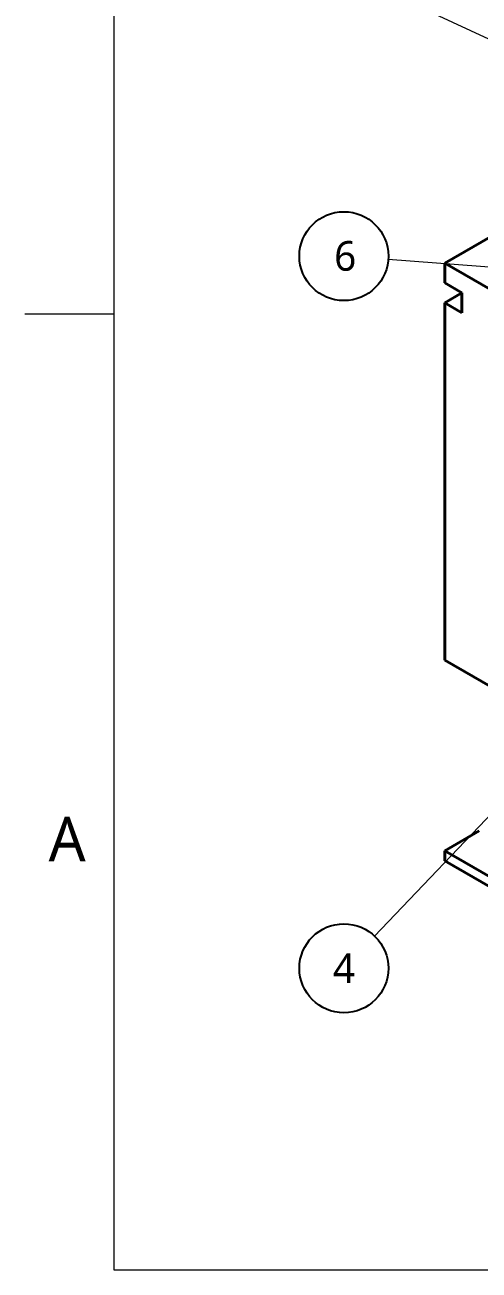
# Model space of a CAD drawing. Header units: inches. Extents: x 0 to 11, y 0 to 8.5.
# Drawn here: x 0.04 to 1.88, y 0.38 to 5.42 of the extents above; entities that cross this region are included whole.
import ezdxf

# ---------------------------------------------------------------- set-up
doc = ezdxf.new("R2010")
doc.units = ezdxf.units.IN
doc.header["$LTSCALE"] = 0.5
doc.header["$MEASUREMENT"] = 0
for name, color, linetype, lineweight in [('ANNOTATION_LINES', 7, 'Continuous', 13), ('ANNOTATION_TEXT', 7, 'Continuous', 25), ('BORDER_FRAME', 7, 'Continuous', 15), ('BORDER_ZONES', 7, 'Continuous', 15), ('Visible', 7, 'Continuous', 40)]:
    doc.layers.add(name, color=color, linetype=linetype, lineweight=lineweight)
doc.styles.add('Onshape-Standard', font='NotoSans-Regular.ttf')

msp = doc.modelspace()

# ---------------------------------------------------------------- linework, layer by layer
at = {"layer": 'ANNOTATION_LINES', "color": 7}
for p, q in [((2.3672, 5.1537, 0.1541), (1.4923, 5.5599, -0.1541)), ((3.0652, 4.3513, 0.5516), (1.5085, 4.4711, -0.5516)), ((2.0723, 2.3823, -0.8548), (1.4532, 1.7323, 0.8548))]:
    msp.add_line(p, q, dxfattribs=at)
at = {"layer": 'ANNOTATION_TEXT', "color": 7}
for centre in [(1.3291, 4.4849), (1.3291, 1.6019)]:
    msp.add_circle(centre, 0.18, dxfattribs=at)
at = {"layer": 'BORDER_FRAME'}
for p, q in [((0.399, 0.38), (0.399, 8.12)), ((10.639, 0.38), (0.399, 0.38))]:
    msp.add_line(p, q, dxfattribs=at)
at = {"layer": 'BORDER_ZONES'}
msp.add_line((0.399, 4.25), (0.038, 4.25), dxfattribs=at)
at = {"layer": 'Visible'}
for p, q in [((1.7372, 4.4569), (2.5235, 4.9108)), ((3.4075, 3.4925), (1.7372, 4.4569)), ((1.7372, 4.4569), (1.7372, 4.3765)), ((1.8068, 4.3363), (1.7372, 4.3765)), ((1.8068, 4.3363), (1.7372, 4.2961)), ((1.8068, 4.256), (1.8068, 4.3363)), ((1.8068, 4.256), (1.7372, 4.2961)), ((1.7372, 4.2961), (1.7372, 2.8496)), ((3.4075, 1.8852), (1.7372, 2.8496)), ((1.7372, 2.0775), (1.8764, 2.1579)), ((1.7372, 2.0775), (1.7372, 2.0373)), ((1.7372, 2.0775), (3.4075, 1.1131)), ((1.7372, 2.0373), (3.4075, 1.073))]:
    msp.add_line(p, q, dxfattribs=at)

# ---------------------------------------------------------------- texts
at = {"layer": 'ANNOTATION_TEXT', "color": 7, "char_height": 0.12, "attachment_point": 4, "style": 'Onshape-Standard'}
for s, insert in [('{\\fNoto Sans;6\\P}', (1.2898, 4.4849)), ('{\\fNoto Sans;4}', (1.2846, 1.6019))]:
    msp.add_mtext(s, dxfattribs=dict(at, insert=insert))
at = {"layer": 'BORDER_ZONES', "insert": (0.209, 2.125), "char_height": 0.18, "attachment_point": 5, "style": 'Onshape-Standard'}
msp.add_mtext('A', dxfattribs=at)

doc.saveas('drawing.dxf')
